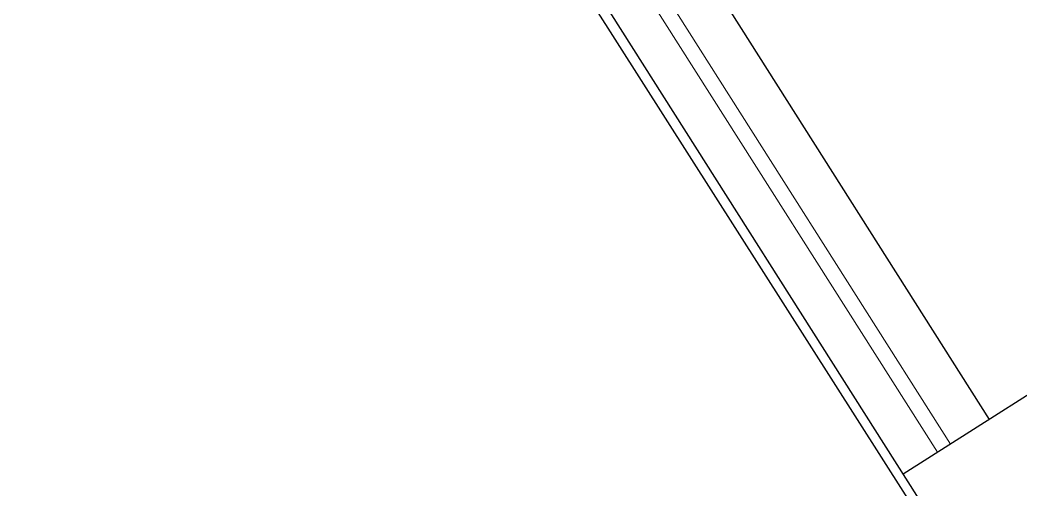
# Model space of a CAD drawing. Header units: metres. Extents: x -71 to 881, y -503 to 661.
# Drawn here: x 185.981 to 187.942, y 522.332 to 523.251 of the extents above; entities that cross this region are included whole.
import ezdxf

# ---------------------------------------------------------------- set-up
doc = ezdxf.new("R2010")
doc.units = ezdxf.units.M
doc.layers.add('02. Paredes', color=6, linetype='Continuous', lineweight=30)
doc.layers.add('03. Esquadria janelas', color=2, linetype='Continuous', lineweight=15)

msp = doc.modelspace()

# ---------------------------------------------------------------- linework, layer by layer
msp.add_lwpolyline([(179.1019, 535.8252), (189.848, 542.6498), (203.0789, 521.816), (192.375, 515.0183), (179.1019, 535.8252)])
at = {"layer": '02. Paredes'}
for p, q in [((186.0838, 525.2976), (187.8797, 522.4696)), ((185.915, 525.1904), (192.375, 515.0183)), ((191.9739, 525.0697), (187.7109, 522.3624))]:
    msp.add_line(p, q, dxfattribs=at)
at = {"layer": '03. Esquadria janelas'}
for p, q in [((186.0093, 525.191), (187.7784, 522.4053)), ((186.9192, 523.8143), (187.8038, 522.4214))]:
    msp.add_line(p, q, dxfattribs=at)

doc.saveas('drawing.dxf')
